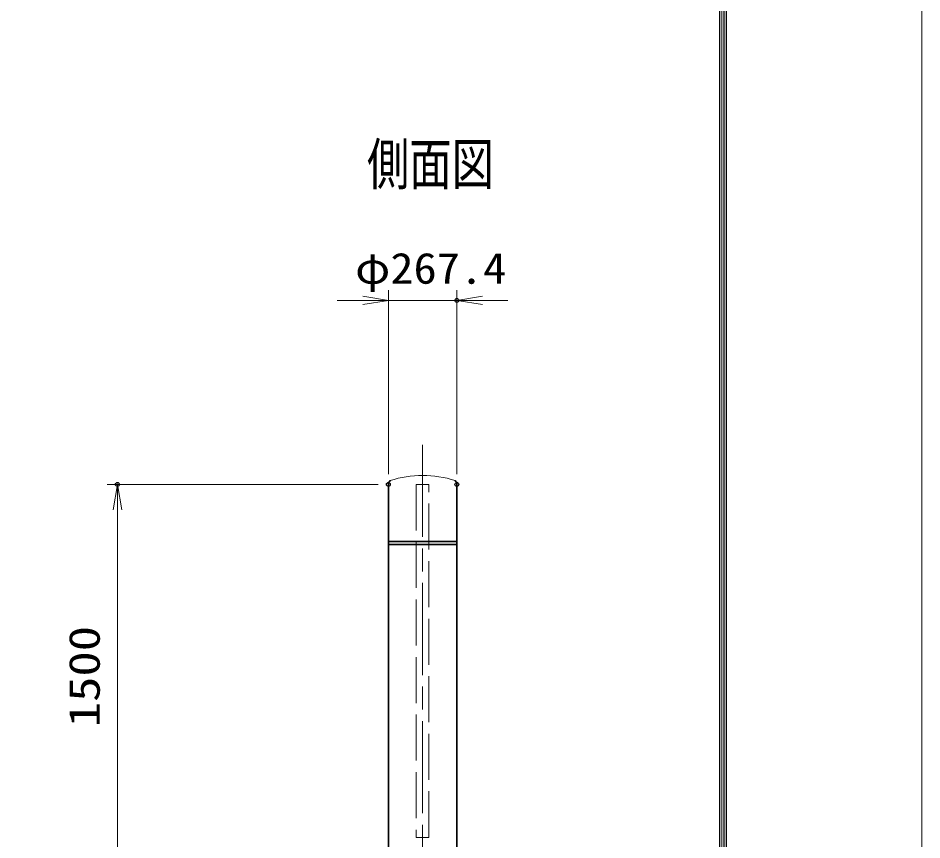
# Model space of a CAD drawing. Units: millimetres, scale not verified. Extents: x -11880 to 11880, y -8400 to 8400.
# Drawn here: x 8345 to 11880, y -336 to 2877 of the extents above; entities that cross this region are included whole.
import ezdxf
from ezdxf.enums import TextEntityAlignment as Align

# ---------------------------------------------------------------- set-up
doc = ezdxf.new("R2010")
doc.units = ezdxf.units.MM
doc.header["$LTSCALE"] = 30
doc.header["$PDMODE"] = 32
doc.header["$PDSIZE"] = 15
doc.linetypes.add('DASHED', pattern=[7.5, 6, -1.5])
doc.linetypes.add('USER1', pattern=[18, 12, -1.5, 3, -1.5])
for name, color, linetype, lineweight in [('0-1_D-TTL', 7, 'Continuous', 18), ('0-2_外形線', 7, 'Continuous', 35), ('0-3_軸線', 200, 'USER1', 15), ('0-4_細線', 2, 'Continuous', 35), ('0-5_寸法線', 4, 'Continuous', 18), ('0-6_0', 7, 'Continuous', 18), ('0-8_隠れ線', 140, 'DASHED', 18)]:
    doc.layers.add(name, color=color, linetype=linetype, lineweight=lineweight)
doc.layers.add('0-7_Defpoints', color=7, linetype='Continuous')
doc.layers.add('1-3_文字', color=254, linetype='Continuous')
doc.styles.add('ＭＳ ゴシック', font='')
doc.styles.get('ＭＳ ゴシック').set_extended_font_data('MS Gothic')

# ---------------------------------------------------------------- blocks, each defined once
blk = doc.blocks.new('_Open')
at = {"layer": '0-6_0', "color": 4}
blk.add_line((-30, 5), (0, 0), dxfattribs=at)
blk.add_lwpolyline([(-30, -5), (0, 0), (-30, 0)], dxfattribs=at)

msp = doc.modelspace()

# ---------------------------------------------------------------- linework, layer by layer
at = {"layer": '0-1_D-TTL'}
for points in [[(-11880, -8400), (11880, -8400), (11880, 8400), (-11880, 8400)], [(-11116.29, 7779.43), (11116.29, 7779.43), (11116.29, -7777.71), (-11116.29, -7777.71)], [(-11109.21, 7772.36), (11109.21, 7772.36), (11109.21, -7770.64), (-11109.21, -7770.64)], [(-11102.14, 7765.29), (11102.14, 7765.29), (11102.14, -7763.57), (-11102.14, -7763.57)], [(-11095.07, 7758.21), (11095.07, 7758.21), (11095.07, -7756.5), (-11095.07, -7756.5)], [(-11088, 7751.14), (11088, 7751.14), (11088, -7749.43), (-11088, -7749.43)]]:
    msp.add_lwpolyline(points, close=True, dxfattribs=at)
at = {"layer": '0-2_外形線'}
for p, q in [((9793.48, -421.03), (9793.48, 1053.97)), ((10060.88, 1053.97), (10060.88, -421.03))]:
    msp.add_line(p, q, dxfattribs=at)
for centre, start, end in [((9813.48, 1053.97), 131.40962, 180), ((10040.88, 1053.97), 0, 48.59038)]:
    msp.add_arc(centre, 20, start, end, dxfattribs=at)
at = {"layer": '0-3_軸線'}
msp.add_line((9927.18, 1208.54), (9927.18, -1325.5), dxfattribs=at)
at = {"layer": '0-4_細線'}
for p, q in [((10060.88, 830.97), (9793.48, 830.97)), ((10060.88, 818.97), (9793.48, 818.97))]:
    msp.add_line(p, q, dxfattribs=at)
at = {"layer": '0-5_寸法線'}
for p, q in [((9793.48, 1093.97), (9793.48, 1813.46)), ((10060.88, 1093.97), (10060.88, 1813.46)), ((9693.48, 1773.46), (9593.48, 1773.46)), ((9793.48, 1773.46), (10060.88, 1773.46)), ((10160.88, 1773.46), (10260.88, 1773.46)), ((9753.48, 1053.97), (8693.69, 1053.97)), ((8733.69, -446.03), (8733.69, 1053.97))]:
    msp.add_line(p, q, dxfattribs=at)
at = {"layer": '0-6_0'}
msp.add_arc((9927.18, 676.2), 412.77, 72.0912, 107.9088, dxfattribs=at)
at = {"layer": '0-7_Defpoints'}
for p in [(10060.88, 1773.46), (8733.69, 1053.97), (9793.48, 1053.97), (9793.48, 1053.97), (10060.88, 1053.97)]:
    msp.add_point(p, dxfattribs=at)
at = {"layer": '0-8_隠れ線'}
msp.add_lwpolyline([(9952.18, 1053.97), (9902.18, 1053.97), (9902.18, -326.03), (9952.18, -326.03)], close=True, dxfattribs=at)

# ---------------------------------------------------------------- block references
at = {"layer": '0-5_寸法線', "xscale": 3.333333, "yscale": 3.333333}
msp.add_blockref('_Open', (9793.48, 1773.46), dxfattribs=at)
for p, rotation in [((10060.88, 1773.46), 180), ((8733.69, 1053.97), 90)]:
    msp.add_blockref('_Open', p, dxfattribs=dict(at, rotation=rotation))

# ---------------------------------------------------------------- texts
at = {"layer": '0-5_寸法線', "color": 254, "style": 'ＭＳ ゴシック', "width": 1.1}
msp.add_text('φ267.4', height=121.2, dxfattribs=at).set_placement((9663.18, 1802.14), align=Align.BOTTOM_LEFT)
at = {"layer": '0-5_寸法線', "color": 254, "style": 'ＭＳ ゴシック', "width": 1.2}
msp.add_text('1500', height=121.2, rotation=90, dxfattribs=at).set_placement((8701, 104.77), align=Align.BOTTOM_LEFT)
at = {"layer": '1-3_文字', "style": 'ＭＳ ゴシック', "width": 0.75}
msp.add_text('側面図', height=161.7, dxfattribs=at).set_placement((9709.85, 2176.79), align=Align.BOTTOM_LEFT)

doc.saveas('drawing.dxf')
